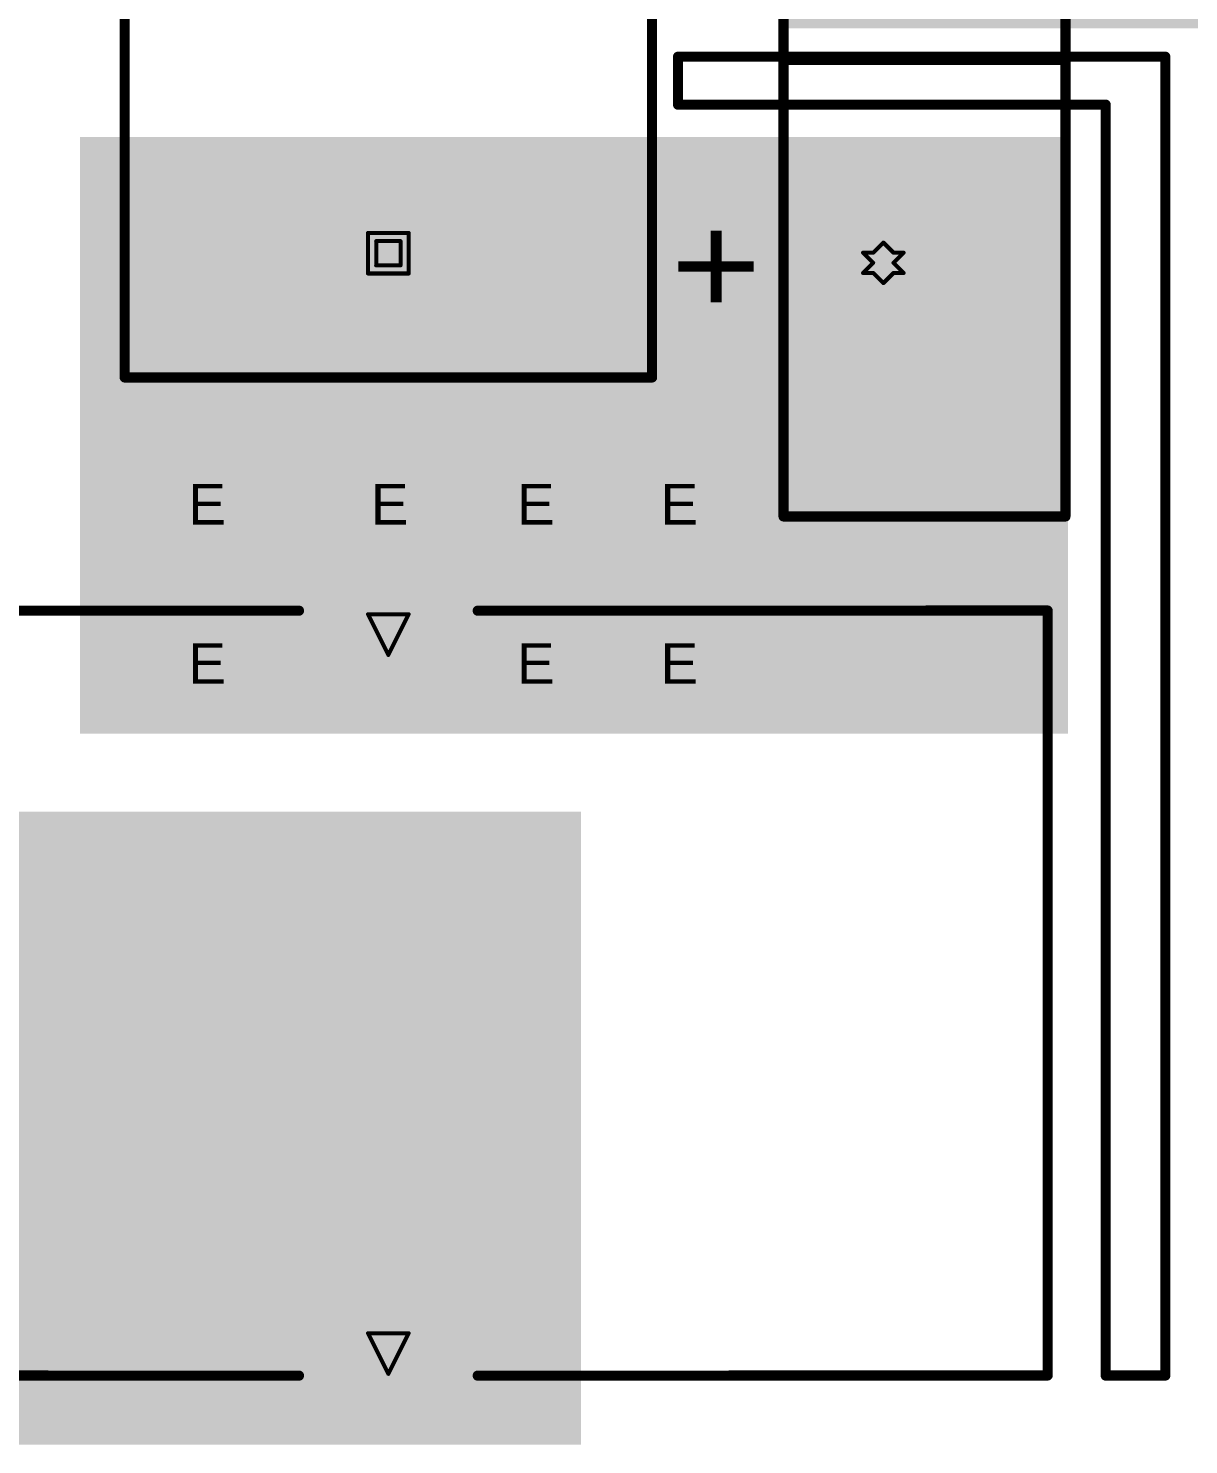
# Model space of a CAD drawing. Header units: inches. Extents: x 68 to 568, y 3 to 460.
# Drawn here: x 320 to 334.53, y 279.07 to 296.8 of the extents above; entities that cross this region are included whole.
import ezdxf

# ---------------------------------------------------------------- set-up
doc = ezdxf.new("R2010")
doc.units = ezdxf.units.IN
for name, color, linetype in [('Board Outline', 216, 'Continuous'), ('Bottom Layer', 5, 'Continuous'), ('Bottom Solder', 6, 'Continuous'), ('Drill Drawing', 1, 'Continuous'), ('Layer 1', 16, 'Continuous'), ('Layer 2', 76, 'Continuous'), ('Multi-Layer', 9, 'Continuous'), ('Pad Holes', 156, 'Continuous'), ('Top Layer', 1, 'Continuous'), ('Top Overlay', 2, 'Continuous'), ('Top Solder', 216, 'Continuous'), ('Via Holes', 16, 'Continuous')]:
    doc.layers.add(name, color=color, linetype=linetype)
doc.styles.add('Arial', font='', dxfattribs={"height": 0.2})
doc.styles.get('Arial').set_extended_font_data('Arial')

# ---------------------------------------------------------------- blocks, each defined once
blk = doc.blocks.new('7447021_543')
at = {"layer": 'Bottom Layer'}
h = blk.add_hatch(color=5, dxfattribs=at)
edge = h.paths.add_edge_path()
edge.add_arc((0, 4.5), 0.8, 0, 360)
h = blk.add_hatch(color=5, dxfattribs=at)
edge = h.paths.add_edge_path()
edge.add_arc((0, -4.5), 0.8, 0, 360)
at = {"layer": 'Bottom Solder'}
h = blk.add_hatch(color=6, dxfattribs=at)
edge = h.paths.add_edge_path()
edge.add_arc((0, 4.5), 0.902, 0, 360)
h = blk.add_hatch(color=6, dxfattribs=at)
edge = h.paths.add_edge_path()
edge.add_arc((0, -4.5), 0.902, 0, 360)
at = {"layer": 'Layer 1'}
h = blk.add_hatch(color=16, dxfattribs=at)
edge = h.paths.add_edge_path()
edge.add_arc((0, 4.5), 0.8, 0, 360)
h = blk.add_hatch(color=16, dxfattribs=at)
edge = h.paths.add_edge_path()
edge.add_arc((0, -4.5), 0.8, 0, 360)
at = {"layer": 'Layer 2'}
h = blk.add_hatch(color=76, dxfattribs=at)
edge = h.paths.add_edge_path()
edge.add_arc((0, 4.5), 0.8, 0, 360)
h = blk.add_hatch(color=76, dxfattribs=at)
edge = h.paths.add_edge_path()
edge.add_arc((0, -4.5), 0.8, 0, 360)
at = {"layer": 'Multi-Layer'}
h = blk.add_hatch(color=9, dxfattribs=at)
edge = h.paths.add_edge_path()
edge.add_arc((0, 4.5), 0.8, 0, 360)
h = blk.add_hatch(color=9, dxfattribs=at)
edge = h.paths.add_edge_path()
edge.add_arc((0, -4.5), 0.8, 0, 360)
at = {"layer": 'Pad Holes'}
h = blk.add_hatch(color=7, dxfattribs=at)
edge = h.paths.add_edge_path()
edge.add_arc((0, 4.5), 0.41, 0, 360)
h = blk.add_hatch(color=7, dxfattribs=at)
edge = h.paths.add_edge_path()
edge.add_arc((0, -4.5), 0.41, 0, 360)
at = {"layer": 'Top Layer'}
h = blk.add_hatch(color=1, dxfattribs=at)
edge = h.paths.add_edge_path()
edge.add_arc((0, 4.5), 0.8, 0, 360)
h = blk.add_hatch(color=1, dxfattribs=at)
edge = h.paths.add_edge_path()
edge.add_arc((0, -4.5), 0.8, 0, 360)
at = {"layer": 'Top Solder'}
h = blk.add_hatch(color=216, dxfattribs=at)
edge = h.paths.add_edge_path()
edge.add_arc((0, 4.5), 0.902, 0, 360)
h = blk.add_hatch(color=216, dxfattribs=at)
edge = h.paths.add_edge_path()
edge.add_arc((0, -4.5), 0.902, 0, 360)
at = {"layer": 'Top Overlay'}
for points in [[(-8.255, 4.801, 0.127, 0.127, 0), (-1.119, 4.799, 0.127, 0.127, 0)], [(-8.255, -4.775, 0.127, 0.127, 0), (-8.255, 4.801, 0.127, 0.127, 0)], [(1.119, 4.799, 0.127, 0.127, 0), (8.255, 4.801, 0.127, 0.127, 0)], [(8.255, -4.775, 0.127, 0.127, 0), (8.255, 4.801, 0.127, 0.127, 0)], [(-8.255, -4.775, 0.127, 0.127, 0), (-1.119, -4.777, 0.127, 0.127, 0)], [(1.119, -4.777, 0.127, 0.127, 0), (8.255, -4.775, 0.127, 0.127, 0)]]:
    blk.add_lwpolyline(points, format="xyseb", dxfattribs=at)
for points in [[(-8.287, 4.801, 0.0635, 0.0635, 1), (-8.223, 4.801, 0.0635, 0.0635, 1)], [(-8.287, 4.801, 0.0635, 0.0635, 1), (-8.223, 4.801, 0.0635, 0.0635, 1)], [(-1.151, 4.799, 0.0635, 0.0635, 1), (-1.087, 4.799, 0.0635, 0.0635, 1)], [(1.087, 4.799, 0.0635, 0.0635, 1), (1.151, 4.799, 0.0635, 0.0635, 1)], [(8.223, 4.801, 0.0635, 0.0635, 1), (8.287, 4.801, 0.0635, 0.0635, 1)], [(8.223, 4.801, 0.0635, 0.0635, 1), (8.287, 4.801, 0.0635, 0.0635, 1)], [(-8.287, -4.775, 0.0635, 0.0635, 1), (-8.223, -4.775, 0.0635, 0.0635, 1)], [(-8.287, -4.775, 0.0635, 0.0635, 1), (-8.223, -4.775, 0.0635, 0.0635, 1)], [(-1.151, -4.777, 0.0635, 0.0635, 1), (-1.087, -4.777, 0.0635, 0.0635, 1)], [(1.087, -4.777, 0.0635, 0.0635, 1), (1.151, -4.777, 0.0635, 0.0635, 1)], [(8.223, -4.775, 0.0635, 0.0635, 1), (8.287, -4.775, 0.0635, 0.0635, 1)], [(8.223, -4.775, 0.0635, 0.0635, 1), (8.287, -4.775, 0.0635, 0.0635, 1)]]:
    blk.add_lwpolyline(points, format="xyseb", close=True, dxfattribs=at)
blk = doc.blocks.new('GBU_560')
at = {"layer": 'Bottom Layer'}
h = blk.add_hatch(color=5, dxfattribs=at)
edge = h.paths.add_edge_path()
edge.add_arc((-6.82, 0), 0.7, 270, 450)
edge.add_line((-6.82, 0.7), (-8.42, 0.7))
edge.add_arc((-8.42, 0), 0.7, 90, 270)
edge.add_line((-8.42, -0.7), (-6.82, -0.7))
at = {"layer": 'Bottom Solder'}
h = blk.add_hatch(color=6, dxfattribs=at)
edge = h.paths.add_edge_path()
edge.add_arc((-6.82, 0), 0.751, 270, 450)
edge.add_line((-6.82, 0.751), (-8.42, 0.751))
edge.add_arc((-8.42, 0), 0.751, 90, 270)
edge.add_line((-8.42, -0.751), (-6.82, -0.751))
at = {"layer": 'Layer 1'}
h = blk.add_hatch(color=16, dxfattribs=at)
edge = h.paths.add_edge_path()
edge.add_arc((-6.82, 0), 0.7, 270, 450)
edge.add_line((-6.82, 0.7), (-8.42, 0.7))
edge.add_arc((-8.42, 0), 0.7, 90, 270)
edge.add_line((-8.42, -0.7), (-6.82, -0.7))
at = {"layer": 'Layer 2'}
h = blk.add_hatch(color=76, dxfattribs=at)
edge = h.paths.add_edge_path()
edge.add_arc((-6.82, 0), 0.7, 270, 450)
edge.add_line((-6.82, 0.7), (-8.42, 0.7))
edge.add_arc((-8.42, 0), 0.7, 90, 270)
edge.add_line((-8.42, -0.7), (-6.82, -0.7))
at = {"layer": 'Multi-Layer'}
h = blk.add_hatch(color=9, dxfattribs=at)
edge = h.paths.add_edge_path()
edge.add_arc((-6.82, 0), 0.7, 270, 450)
edge.add_line((-6.82, 0.7), (-8.42, 0.7))
edge.add_arc((-8.42, 0), 0.7, 90, 270)
edge.add_line((-8.42, -0.7), (-6.82, -0.7))
at = {"layer": 'Pad Holes'}
h = blk.add_hatch(color=7, dxfattribs=at)
edge = h.paths.add_edge_path()
edge.add_arc((-6.87, 0), 0.35, 270, 450)
edge.add_line((-6.87, 0.35), (-8.37, 0.35))
edge.add_arc((-8.37, 0), 0.35, 90, 270)
edge.add_line((-8.37, -0.35), (-6.87, -0.35))
at = {"layer": 'Top Layer'}
h = blk.add_hatch(color=1, dxfattribs=at)
edge = h.paths.add_edge_path()
edge.add_arc((-6.82, 0), 0.7, 270, 450)
edge.add_line((-6.82, 0.7), (-8.42, 0.7))
edge.add_arc((-8.42, 0), 0.7, 90, 270)
edge.add_line((-8.42, -0.7), (-6.82, -0.7))
at = {"layer": 'Top Solder'}
h = blk.add_hatch(color=216, dxfattribs=at)
edge = h.paths.add_edge_path()
edge.add_arc((-6.82, 0), 0.751, 270, 450)
edge.add_line((-6.82, 0.751), (-8.42, 0.751))
edge.add_arc((-8.42, 0), 0.751, 90, 270)
edge.add_line((-8.42, -0.751), (-6.82, -0.751))
at = {"layer": 'Top Overlay'}
for points in [[(10.795, 1.25, 0.127, 0.127, 0), (-10.795, 1.25, 0.127, 0.127, 0)], [(-10.795, 1.25, 0.127, 0.127, 0), (-10.795, -2.28, 0.127, 0.127, 0)], [(-5.08, 1.25, 0.127, 0.127, 0), (-5.08, -2.28, 0.127, 0.127, 0)], [(10.795, -2.28, 0.127, 0.127, 0), (-10.795, -2.28, 0.127, 0.127, 0)]]:
    blk.add_lwpolyline(points, format="xyseb", dxfattribs=at)
for points in [[(-10.827, 1.25, 0.0635, 0.0635, 1), (-10.764, 1.25, 0.0635, 0.0635, 1)], [(-10.827, 1.25, 0.0635, 0.0635, 1), (-10.764, 1.25, 0.0635, 0.0635, 1)], [(-5.112, 1.25, 0.0635, 0.0635, 1), (-5.048, 1.25, 0.0635, 0.0635, 1)], [(-10.827, -2.28, 0.0635, 0.0635, 1), (-10.764, -2.28, 0.0635, 0.0635, 1)], [(-10.827, -2.28, 0.0635, 0.0635, 1), (-10.764, -2.28, 0.0635, 0.0635, 1)], [(-5.112, -2.28, 0.0635, 0.0635, 1), (-5.048, -2.28, 0.0635, 0.0635, 1)]]:
    blk.add_lwpolyline(points, format="xyseb", close=True, dxfattribs=at)
at = {"layer": 'Top Overlay', "style": 'Arial'}
blk.add_text('+', height=1.328, rotation=180, dxfattribs=at).set_placement((-7.125, 2.736))
blk = doc.blocks.new('450MPK474J_614')
at = {"layer": 'Bottom Layer'}
h = blk.add_hatch(color=5, dxfattribs=at)
edge = h.paths.add_edge_path()
edge.add_arc((-7.5, 0), 0.9, 0, 360)
h = blk.add_hatch(color=5, dxfattribs=at)
edge = h.paths.add_edge_path()
edge.add_arc((7.5, 0), 0.9, 0, 360)
at = {"layer": 'Bottom Solder'}
h = blk.add_hatch(color=6, dxfattribs=at)
edge = h.paths.add_edge_path()
edge.add_arc((-7.5, 0), 0.9, 0, 360)
h = blk.add_hatch(color=6, dxfattribs=at)
edge = h.paths.add_edge_path()
edge.add_arc((7.5, 0), 0.9, 0, 360)
at = {"layer": 'Layer 1'}
h = blk.add_hatch(color=16, dxfattribs=at)
edge = h.paths.add_edge_path()
edge.add_arc((-7.5, 0), 0.9, 0, 360)
h = blk.add_hatch(color=16, dxfattribs=at)
edge = h.paths.add_edge_path()
edge.add_arc((7.5, 0), 0.9, 0, 360)
at = {"layer": 'Layer 2'}
h = blk.add_hatch(color=76, dxfattribs=at)
edge = h.paths.add_edge_path()
edge.add_arc((-7.5, 0), 0.9, 0, 360)
h = blk.add_hatch(color=76, dxfattribs=at)
edge = h.paths.add_edge_path()
edge.add_arc((7.5, 0), 0.9, 0, 360)
at = {"layer": 'Multi-Layer'}
h = blk.add_hatch(color=9, dxfattribs=at)
edge = h.paths.add_edge_path()
edge.add_arc((-7.5, 0), 0.9, 0, 360)
h = blk.add_hatch(color=9, dxfattribs=at)
edge = h.paths.add_edge_path()
edge.add_arc((7.5, 0), 0.9, 0, 360)
at = {"layer": 'Pad Holes'}
h = blk.add_hatch(color=7, dxfattribs=at)
edge = h.paths.add_edge_path()
edge.add_arc((-7.5, 0), 0.546, 0, 360)
h = blk.add_hatch(color=7, dxfattribs=at)
edge = h.paths.add_edge_path()
edge.add_arc((7.5, 0), 0.546, 0, 360)
at = {"layer": 'Top Layer'}
h = blk.add_hatch(color=1, dxfattribs=at)
edge = h.paths.add_edge_path()
edge.add_arc((-7.5, 0), 0.9, 0, 360)
h = blk.add_hatch(color=1, dxfattribs=at)
edge = h.paths.add_edge_path()
edge.add_arc((7.5, 0), 0.9, 0, 360)
at = {"layer": 'Top Solder'}
h = blk.add_hatch(color=216, dxfattribs=at)
edge = h.paths.add_edge_path()
edge.add_arc((-7.5, 0), 0.9, 0, 360)
h = blk.add_hatch(color=216, dxfattribs=at)
edge = h.paths.add_edge_path()
edge.add_arc((7.5, 0), 0.9, 0, 360)
at = {"layer": 'Top Overlay'}
for points in [[(9.055, 3.302, 0.127, 0.127, 0), (-9.055, 3.302, 0.127, 0.127, 0)], [(-9.055, -3.302, 0.127, 0.127, 0), (-9.055, 3.302, 0.127, 0.127, 0)], [(9.055, -3.301, 0.127, 0.127, 0), (9.055, 3.302, 0.127, 0.127, 0)], [(9.054, -3.302, 0.127, 0.127, 0), (-9.055, -3.302, 0.127, 0.127, 0)], [(9.054, -3.302, 0.127, 0.127, 0), (9.055, -3.301, 0.127, 0.127, 0)]]:
    blk.add_lwpolyline(points, format="xyseb", dxfattribs=at)
for points in [[(-9.087, 3.302, 0.0635, 0.0635, 1), (-9.023, 3.302, 0.0635, 0.0635, 1)], [(-9.087, 3.302, 0.0635, 0.0635, 1), (-9.023, 3.302, 0.0635, 0.0635, 1)], [(9.023, 3.302, 0.0635, 0.0635, 1), (9.087, 3.302, 0.0635, 0.0635, 1)], [(9.023, 3.302, 0.0635, 0.0635, 1), (9.087, 3.302, 0.0635, 0.0635, 1)], [(-9.087, -3.302, 0.0635, 0.0635, 1), (-9.023, -3.302, 0.0635, 0.0635, 1)], [(-9.087, -3.302, 0.0635, 0.0635, 1), (-9.023, -3.302, 0.0635, 0.0635, 1)], [(9.022, -3.302, 0.0635, 0.0635, 1), (9.086, -3.302, 0.0635, 0.0635, 1)], [(9.022, -3.302, 0.0635, 0.0635, 1), (9.086, -3.302, 0.0635, 0.0635, 1)], [(9.023, -3.301, 0.0635, 0.0635, 1), (9.087, -3.301, 0.0635, 0.0635, 1)], [(9.023, -3.301, 0.0635, 0.0635, 1), (9.087, -3.301, 0.0635, 0.0635, 1)]]:
    blk.add_lwpolyline(points, format="xyseb", close=True, dxfattribs=at)

msp = doc.modelspace()

# ---------------------------------------------------------------- hatches: boundary and pattern name
at = {"layer": 'Bottom Layer'}
for points in [[(319.278, 286.995), (326.923, 286.995), (326.923, 279.07), (308.432, 279.07), (308.432, 302.743), (308.4, 302.775), (308.4, 303.646), (300.025, 312.021), (300.025, 318.592), (319.278, 318.592)], [(353.085, 285.394), (345.846, 285.394), (345.846, 293.865), (335.737, 293.865), (335.737, 296.799), (329.463, 296.799), (329.463, 301.066), (353.085, 301.066)], [(320.65, 287.971), (333.019, 287.971), (333.019, 295.439), (320.65, 295.439)]]:
    msp.add_hatch(color=5, dxfattribs=at).paths.add_polyline_path(points)
h = msp.add_hatch(color=5, dxfattribs=at)
edge = h.paths.add_edge_path()
edge.add_arc((322.224, 290.893), 0.3, 0, 360)
h = msp.add_hatch(color=5, dxfattribs=at)
edge = h.paths.add_edge_path()
edge.add_arc((324.51, 290.893), 0.3, 0, 360)
h = msp.add_hatch(color=5, dxfattribs=at)
edge = h.paths.add_edge_path()
edge.add_arc((326.339, 290.893), 0.3, 0, 360)
h = msp.add_hatch(color=5, dxfattribs=at)
edge = h.paths.add_edge_path()
edge.add_arc((328.137, 290.893), 0.3, 0, 360)
h = msp.add_hatch(color=5, dxfattribs=at)
edge = h.paths.add_edge_path()
edge.add_arc((322.224, 288.9), 0.3, 0, 360)
h = msp.add_hatch(color=5, dxfattribs=at)
edge = h.paths.add_edge_path()
edge.add_arc((326.339, 288.9), 0.3, 0, 360)
h = msp.add_hatch(color=5, dxfattribs=at)
edge = h.paths.add_edge_path()
edge.add_arc((328.137, 288.9), 0.3, 0, 360)
at = {"layer": 'Bottom Solder'}
h = msp.add_hatch(color=6, dxfattribs=at)
edge = h.paths.add_edge_path()
edge.add_arc((322.224, 290.893), 0.402, 0, 360)
h = msp.add_hatch(color=6, dxfattribs=at)
edge = h.paths.add_edge_path()
edge.add_arc((324.51, 290.893), 0.402, 0, 360)
h = msp.add_hatch(color=6, dxfattribs=at)
edge = h.paths.add_edge_path()
edge.add_arc((326.339, 290.893), 0.402, 0, 360)
h = msp.add_hatch(color=6, dxfattribs=at)
edge = h.paths.add_edge_path()
edge.add_arc((328.137, 290.893), 0.402, 0, 360)
h = msp.add_hatch(color=6, dxfattribs=at)
edge = h.paths.add_edge_path()
edge.add_arc((322.224, 288.9), 0.402, 0, 360)
h = msp.add_hatch(color=6, dxfattribs=at)
edge = h.paths.add_edge_path()
edge.add_arc((326.339, 288.9), 0.402, 0, 360)
h = msp.add_hatch(color=6, dxfattribs=at)
edge = h.paths.add_edge_path()
edge.add_arc((328.137, 288.9), 0.402, 0, 360)
at = {"layer": 'Layer 1'}
h = msp.add_hatch(color=16, dxfattribs=at)
edge = h.paths.add_edge_path()
edge.add_arc((322.224, 290.893), 0.3, 0, 360)
h = msp.add_hatch(color=16, dxfattribs=at)
edge = h.paths.add_edge_path()
edge.add_arc((324.51, 290.893), 0.3, 0, 360)
h = msp.add_hatch(color=16, dxfattribs=at)
edge = h.paths.add_edge_path()
edge.add_arc((326.339, 290.893), 0.3, 0, 360)
h = msp.add_hatch(color=16, dxfattribs=at)
edge = h.paths.add_edge_path()
edge.add_arc((328.137, 290.893), 0.3, 0, 360)
h = msp.add_hatch(color=16, dxfattribs=at)
edge = h.paths.add_edge_path()
edge.add_arc((322.224, 288.9), 0.3, 0, 360)
h = msp.add_hatch(color=16, dxfattribs=at)
edge = h.paths.add_edge_path()
edge.add_arc((326.339, 288.9), 0.3, 0, 360)
h = msp.add_hatch(color=16, dxfattribs=at)
edge = h.paths.add_edge_path()
edge.add_arc((328.137, 288.9), 0.3, 0, 360)
at = {"layer": 'Layer 2'}
h = msp.add_hatch(color=76, dxfattribs=at)
edge = h.paths.add_edge_path()
edge.add_arc((322.224, 290.893), 0.3, 0, 360)
h = msp.add_hatch(color=76, dxfattribs=at)
edge = h.paths.add_edge_path()
edge.add_arc((324.51, 290.893), 0.3, 0, 360)
h = msp.add_hatch(color=76, dxfattribs=at)
edge = h.paths.add_edge_path()
edge.add_arc((326.339, 290.893), 0.3, 0, 360)
h = msp.add_hatch(color=76, dxfattribs=at)
edge = h.paths.add_edge_path()
edge.add_arc((328.137, 290.893), 0.3, 0, 360)
h = msp.add_hatch(color=76, dxfattribs=at)
edge = h.paths.add_edge_path()
edge.add_arc((322.224, 288.9), 0.3, 0, 360)
h = msp.add_hatch(color=76, dxfattribs=at)
edge = h.paths.add_edge_path()
edge.add_arc((326.339, 288.9), 0.3, 0, 360)
h = msp.add_hatch(color=76, dxfattribs=at)
edge = h.paths.add_edge_path()
edge.add_arc((328.137, 288.9), 0.3, 0, 360)
at = {"layer": 'Top Layer'}
for points in [[(320.65, 287.971), (333.019, 287.971), (333.019, 295.439), (320.65, 295.439)], [(309.143, 279.07), (326.847, 279.07), (326.847, 286.995), (309.143, 286.995)]]:
    msp.add_hatch(color=1, dxfattribs=at).paths.add_polyline_path(points)
h = msp.add_hatch(color=1, dxfattribs=at)
edge = h.paths.add_edge_path()
edge.add_arc((322.224, 290.893), 0.3, 0, 360)
h = msp.add_hatch(color=1, dxfattribs=at)
edge = h.paths.add_edge_path()
edge.add_arc((324.51, 290.893), 0.3, 0, 360)
h = msp.add_hatch(color=1, dxfattribs=at)
edge = h.paths.add_edge_path()
edge.add_arc((326.339, 290.893), 0.3, 0, 360)
h = msp.add_hatch(color=1, dxfattribs=at)
edge = h.paths.add_edge_path()
edge.add_arc((328.137, 290.893), 0.3, 0, 360)
h = msp.add_hatch(color=1, dxfattribs=at)
edge = h.paths.add_edge_path()
edge.add_arc((322.224, 288.9), 0.3, 0, 360)
h = msp.add_hatch(color=1, dxfattribs=at)
edge = h.paths.add_edge_path()
edge.add_arc((326.339, 288.9), 0.3, 0, 360)
h = msp.add_hatch(color=1, dxfattribs=at)
edge = h.paths.add_edge_path()
edge.add_arc((328.137, 288.9), 0.3, 0, 360)
at = {"layer": 'Top Solder'}
h = msp.add_hatch(color=216, dxfattribs=at)
edge = h.paths.add_edge_path()
edge.add_arc((322.224, 290.893), 0.402, 0, 360)
h = msp.add_hatch(color=216, dxfattribs=at)
edge = h.paths.add_edge_path()
edge.add_arc((324.51, 290.893), 0.402, 0, 360)
h = msp.add_hatch(color=216, dxfattribs=at)
edge = h.paths.add_edge_path()
edge.add_arc((326.339, 290.893), 0.402, 0, 360)
h = msp.add_hatch(color=216, dxfattribs=at)
edge = h.paths.add_edge_path()
edge.add_arc((328.137, 290.893), 0.402, 0, 360)
h = msp.add_hatch(color=216, dxfattribs=at)
edge = h.paths.add_edge_path()
edge.add_arc((322.224, 288.9), 0.402, 0, 360)
h = msp.add_hatch(color=216, dxfattribs=at)
edge = h.paths.add_edge_path()
edge.add_arc((326.339, 288.9), 0.402, 0, 360)
h = msp.add_hatch(color=216, dxfattribs=at)
edge = h.paths.add_edge_path()
edge.add_arc((328.137, 288.9), 0.402, 0, 360)
at = {"layer": 'Via Holes'}
h = msp.add_hatch(color=7, dxfattribs=at)
edge = h.paths.add_edge_path()
edge.add_arc((322.224, 290.893), 0.15, 0, 360)
h = msp.add_hatch(color=7, dxfattribs=at)
edge = h.paths.add_edge_path()
edge.add_arc((324.51, 290.893), 0.15, 0, 360)
h = msp.add_hatch(color=7, dxfattribs=at)
edge = h.paths.add_edge_path()
edge.add_arc((326.339, 290.893), 0.15, 0, 360)
h = msp.add_hatch(color=7, dxfattribs=at)
edge = h.paths.add_edge_path()
edge.add_arc((328.137, 290.893), 0.15, 0, 360)
h = msp.add_hatch(color=7, dxfattribs=at)
edge = h.paths.add_edge_path()
edge.add_arc((322.224, 288.9), 0.15, 0, 360)
h = msp.add_hatch(color=7, dxfattribs=at)
edge = h.paths.add_edge_path()
edge.add_arc((326.339, 288.9), 0.15, 0, 360)
h = msp.add_hatch(color=7, dxfattribs=at)
edge = h.paths.add_edge_path()
edge.add_arc((328.137, 288.9), 0.15, 0, 360)

# ---------------------------------------------------------------- linework, layer by layer
at = {"layer": 'Board Outline'}
for points in [[(328.137, 295.845, 0.127, 0.127, 0), (328.137, 296.445, 0.127, 0.127, 0)], [(328.137, 296.445, 0.127, 0.127, 0), (334.239, 296.445, 0.127, 0.127, 0)], [(334.239, 279.935, 0.127, 0.127, 0), (334.239, 296.445, 0.127, 0.127, 0)], [(328.137, 295.845, 0.127, 0.127, 0), (333.492, 295.845, 0.127, 0.127, 0)], [(333.492, 279.935, 0.127, 0.127, 0), (333.492, 295.845, 0.127, 0.127, 0)], [(333.492, 279.935, 0.127, 0.127, 0), (334.239, 279.935, 0.127, 0.127, 0)]]:
    msp.add_lwpolyline(points, format="xyseb", dxfattribs=at)
for points in [[(328.105, 296.445, 0.0635, 0.0635, 1), (328.169, 296.445, 0.0635, 0.0635, 1)], [(328.105, 296.445, 0.0635, 0.0635, 1), (328.169, 296.445, 0.0635, 0.0635, 1)], [(334.207, 296.445, 0.0635, 0.0635, 1), (334.27, 296.445, 0.0635, 0.0635, 1)], [(334.207, 296.445, 0.0635, 0.0635, 1), (334.27, 296.445, 0.0635, 0.0635, 1)], [(328.105, 295.845, 0.0635, 0.0635, 1), (328.169, 295.845, 0.0635, 0.0635, 1)], [(328.105, 295.845, 0.0635, 0.0635, 1), (328.169, 295.845, 0.0635, 0.0635, 1)], [(333.46, 295.845, 0.0635, 0.0635, 1), (333.524, 295.845, 0.0635, 0.0635, 1)], [(333.46, 295.845, 0.0635, 0.0635, 1), (333.524, 295.845, 0.0635, 0.0635, 1)], [(333.46, 279.935, 0.0635, 0.0635, 1), (333.524, 279.935, 0.0635, 0.0635, 1)], [(333.46, 279.935, 0.0635, 0.0635, 1), (333.524, 279.935, 0.0635, 0.0635, 1)], [(334.207, 279.935, 0.0635, 0.0635, 1), (334.27, 279.935, 0.0635, 0.0635, 1)], [(334.207, 279.935, 0.0635, 0.0635, 1), (334.27, 279.935, 0.0635, 0.0635, 1)]]:
    msp.add_lwpolyline(points, format="xyseb", close=True, dxfattribs=at)
at = {"layer": 'Drill Drawing'}
for points in [[(324.256, 294.239, 0.0508, 0.0508, 0), (324.764, 294.239, 0.0508, 0.0508, 0)], [(324.256, 293.731, 0.0508, 0.0508, 0), (324.256, 294.239, 0.0508, 0.0508, 0)], [(324.358, 294.137, 0.0508, 0.0508, 0), (324.663, 294.137, 0.0508, 0.0508, 0)], [(324.358, 293.833, 0.0508, 0.0508, 0), (324.358, 294.137, 0.0508, 0.0508, 0)], [(324.663, 293.833, 0.0508, 0.0508, 0), (324.663, 294.137, 0.0508, 0.0508, 0)], [(324.764, 293.731, 0.0508, 0.0508, 0), (324.764, 294.239, 0.0508, 0.0508, 0)], [(330.454, 293.992, 0.0508, 0.0508, 0), (330.581, 293.865, 0.0508, 0.0508, 0)], [(330.454, 293.992, 0.0508, 0.0508, 0), (330.581, 293.992, 0.0508, 0.0508, 0)], [(330.581, 293.992, 0.0508, 0.0508, 0), (330.708, 294.119, 0.0508, 0.0508, 0)], [(330.708, 294.119, 0.0508, 0.0508, 0), (330.835, 293.992, 0.0508, 0.0508, 0)], [(330.835, 293.992, 0.0508, 0.0508, 0), (330.962, 293.992, 0.0508, 0.0508, 0)], [(330.835, 293.865, 0.0508, 0.0508, 0), (330.962, 293.992, 0.0508, 0.0508, 0)], [(324.358, 293.833, 0.0508, 0.0508, 0), (324.663, 293.833, 0.0508, 0.0508, 0)], [(330.454, 293.738, 0.0508, 0.0508, 0), (330.581, 293.865, 0.0508, 0.0508, 0)], [(330.835, 293.865, 0.0508, 0.0508, 0), (330.962, 293.738, 0.0508, 0.0508, 0)], [(324.256, 293.731, 0.0508, 0.0508, 0), (324.764, 293.731, 0.0508, 0.0508, 0)], [(330.454, 293.738, 0.0508, 0.0508, 0), (330.581, 293.738, 0.0508, 0.0508, 0)], [(330.581, 293.738, 0.0508, 0.0508, 0), (330.708, 293.611, 0.0508, 0.0508, 0)], [(330.708, 293.611, 0.0508, 0.0508, 0), (330.835, 293.738, 0.0508, 0.0508, 0)], [(330.835, 293.738, 0.0508, 0.0508, 0), (330.962, 293.738, 0.0508, 0.0508, 0)], [(324.256, 289.465, 0.0508, 0.0508, 0), (324.764, 289.465, 0.0508, 0.0508, 0)], [(324.256, 289.465, 0.0508, 0.0508, 0), (324.51, 288.957, 0.0508, 0.0508, 0)], [(324.51, 288.957, 0.0508, 0.0508, 0), (324.764, 289.465, 0.0508, 0.0508, 0)], [(324.256, 280.465, 0.0508, 0.0508, 0), (324.764, 280.465, 0.0508, 0.0508, 0)], [(324.256, 280.465, 0.0508, 0.0508, 0), (324.51, 279.957, 0.0508, 0.0508, 0)], [(324.51, 279.957, 0.0508, 0.0508, 0), (324.764, 280.465, 0.0508, 0.0508, 0)]]:
    msp.add_lwpolyline(points, format="xyseb", dxfattribs=at)
for points in [[(324.243, 294.239, 0.0254, 0.0254, 1), (324.269, 294.239, 0.0254, 0.0254, 1)], [(324.243, 294.239, 0.0254, 0.0254, 1), (324.269, 294.239, 0.0254, 0.0254, 1)], [(324.345, 294.137, 0.0254, 0.0254, 1), (324.37, 294.137, 0.0254, 0.0254, 1)], [(324.345, 294.137, 0.0254, 0.0254, 1), (324.37, 294.137, 0.0254, 0.0254, 1)], [(324.65, 294.137, 0.0254, 0.0254, 1), (324.675, 294.137, 0.0254, 0.0254, 1)], [(324.65, 294.137, 0.0254, 0.0254, 1), (324.675, 294.137, 0.0254, 0.0254, 1)], [(324.751, 294.239, 0.0254, 0.0254, 1), (324.777, 294.239, 0.0254, 0.0254, 1)], [(324.751, 294.239, 0.0254, 0.0254, 1), (324.777, 294.239, 0.0254, 0.0254, 1)], [(330.441, 293.992, 0.0254, 0.0254, 1), (330.466, 293.992, 0.0254, 0.0254, 1)], [(330.441, 293.992, 0.0254, 0.0254, 1), (330.466, 293.992, 0.0254, 0.0254, 1)], [(330.568, 293.992, 0.0254, 0.0254, 1), (330.593, 293.992, 0.0254, 0.0254, 1)], [(330.568, 293.992, 0.0254, 0.0254, 1), (330.593, 293.992, 0.0254, 0.0254, 1)], [(330.695, 294.119, 0.0254, 0.0254, 1), (330.72, 294.119, 0.0254, 0.0254, 1)], [(330.695, 294.119, 0.0254, 0.0254, 1), (330.72, 294.119, 0.0254, 0.0254, 1)], [(330.822, 293.992, 0.0254, 0.0254, 1), (330.847, 293.992, 0.0254, 0.0254, 1)], [(330.822, 293.992, 0.0254, 0.0254, 1), (330.847, 293.992, 0.0254, 0.0254, 1)], [(330.949, 293.992, 0.0254, 0.0254, 1), (330.974, 293.992, 0.0254, 0.0254, 1)], [(330.949, 293.992, 0.0254, 0.0254, 1), (330.974, 293.992, 0.0254, 0.0254, 1)], [(324.345, 293.833, 0.0254, 0.0254, 1), (324.37, 293.833, 0.0254, 0.0254, 1)], [(324.345, 293.833, 0.0254, 0.0254, 1), (324.37, 293.833, 0.0254, 0.0254, 1)], [(324.65, 293.833, 0.0254, 0.0254, 1), (324.675, 293.833, 0.0254, 0.0254, 1)], [(324.65, 293.833, 0.0254, 0.0254, 1), (324.675, 293.833, 0.0254, 0.0254, 1)], [(330.568, 293.865, 0.0254, 0.0254, 1), (330.593, 293.865, 0.0254, 0.0254, 1)], [(330.568, 293.865, 0.0254, 0.0254, 1), (330.593, 293.865, 0.0254, 0.0254, 1)], [(330.822, 293.865, 0.0254, 0.0254, 1), (330.847, 293.865, 0.0254, 0.0254, 1)], [(330.822, 293.865, 0.0254, 0.0254, 1), (330.847, 293.865, 0.0254, 0.0254, 1)], [(324.243, 293.731, 0.0254, 0.0254, 1), (324.269, 293.731, 0.0254, 0.0254, 1)], [(324.243, 293.731, 0.0254, 0.0254, 1), (324.269, 293.731, 0.0254, 0.0254, 1)], [(324.751, 293.731, 0.0254, 0.0254, 1), (324.777, 293.731, 0.0254, 0.0254, 1)], [(324.751, 293.731, 0.0254, 0.0254, 1), (324.777, 293.731, 0.0254, 0.0254, 1)], [(330.441, 293.738, 0.0254, 0.0254, 1), (330.466, 293.738, 0.0254, 0.0254, 1)], [(330.441, 293.738, 0.0254, 0.0254, 1), (330.466, 293.738, 0.0254, 0.0254, 1)], [(330.568, 293.738, 0.0254, 0.0254, 1), (330.593, 293.738, 0.0254, 0.0254, 1)], [(330.568, 293.738, 0.0254, 0.0254, 1), (330.593, 293.738, 0.0254, 0.0254, 1)], [(330.695, 293.611, 0.0254, 0.0254, 1), (330.72, 293.611, 0.0254, 0.0254, 1)], [(330.695, 293.611, 0.0254, 0.0254, 1), (330.72, 293.611, 0.0254, 0.0254, 1)], [(330.822, 293.738, 0.0254, 0.0254, 1), (330.847, 293.738, 0.0254, 0.0254, 1)], [(330.822, 293.738, 0.0254, 0.0254, 1), (330.847, 293.738, 0.0254, 0.0254, 1)], [(330.949, 293.738, 0.0254, 0.0254, 1), (330.974, 293.738, 0.0254, 0.0254, 1)], [(330.949, 293.738, 0.0254, 0.0254, 1), (330.974, 293.738, 0.0254, 0.0254, 1)], [(324.243, 289.465, 0.0254, 0.0254, 1), (324.269, 289.465, 0.0254, 0.0254, 1)], [(324.243, 289.465, 0.0254, 0.0254, 1), (324.269, 289.465, 0.0254, 0.0254, 1)], [(324.751, 289.465, 0.0254, 0.0254, 1), (324.777, 289.465, 0.0254, 0.0254, 1)], [(324.751, 289.465, 0.0254, 0.0254, 1), (324.777, 289.465, 0.0254, 0.0254, 1)], [(324.497, 288.957, 0.0254, 0.0254, 1), (324.523, 288.957, 0.0254, 0.0254, 1)], [(324.497, 288.957, 0.0254, 0.0254, 1), (324.523, 288.957, 0.0254, 0.0254, 1)], [(324.243, 280.465, 0.0254, 0.0254, 1), (324.269, 280.465, 0.0254, 0.0254, 1)], [(324.243, 280.465, 0.0254, 0.0254, 1), (324.269, 280.465, 0.0254, 0.0254, 1)], [(324.751, 280.465, 0.0254, 0.0254, 1), (324.777, 280.465, 0.0254, 0.0254, 1)], [(324.751, 280.465, 0.0254, 0.0254, 1), (324.777, 280.465, 0.0254, 0.0254, 1)], [(324.497, 279.957, 0.0254, 0.0254, 1), (324.523, 279.957, 0.0254, 0.0254, 1)], [(324.497, 279.957, 0.0254, 0.0254, 1), (324.523, 279.957, 0.0254, 0.0254, 1)]]:
    msp.add_lwpolyline(points, format="xyseb", close=True, dxfattribs=at)

# ---------------------------------------------------------------- block references
for name, p, rotation in [('GBU_560', (330.708, 301.485), 90), ('450MPK474J_614', (324.51, 301.485), 270)]:
    msp.add_blockref(name, p, dxfattribs=dict(rotation=rotation))
msp.add_blockref('7447021_543', (324.51, 284.711))

# ---------------------------------------------------------------- texts
at = {"layer": 'Drill Drawing', "style": 'Arial'}
for p in [(322.004, 290.588), (324.29, 290.588), (326.119, 290.588), (327.917, 290.588), (322.004, 288.595), (326.119, 288.595), (327.917, 288.595)]:
    msp.add_text('E', height=0.508, dxfattribs=at).set_placement(p)

doc.saveas('drawing.dxf')
